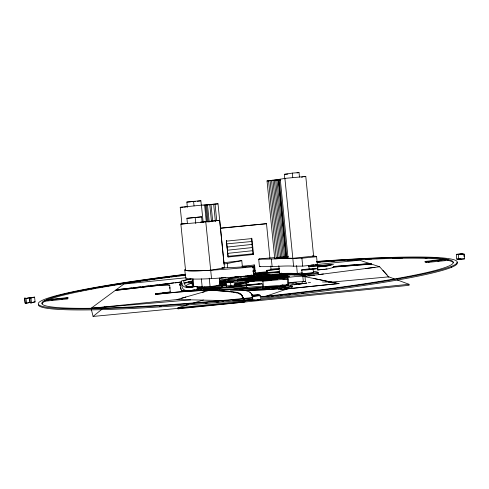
<?xml version="1.0" encoding="UTF-8"?>
<svg xmlns="http://www.w3.org/2000/svg" width="489" height="489" viewBox="0 0 489 489"><rect width="100%" height="100%" fill="white"/><g stroke="black" fill="none" stroke-linecap="round" stroke-linejoin="round"><path stroke-width="0.73" d="M269.201 274.849L268.852 274.8M301.713 283.938L302.544 281.254M258.754 277.208L259.531 275.527L269.146 274.787L269.867 275.643L270.943 275.558M179.879 284.213L181.052 283.363L179.86 284.048L180.111 285.46L179.86 284.048M170.282 291.994L169.689 292.19L170.3 291.957L169.811 287.202L169.909 288.473M313.162 269.237L305.338 270.099A62.751 4.065 -5.3 0 1 302.972 270.05C296.811 270.338 310.815 268.382 312.404 268.968A49.401 3.35 -5.6 0 1 313.088 269.17L313.467 272.593L305.662 273.43A62.745 4.279 -5.2 0 1 303.302 273.363L301.878 273.253L302.306 273.119M266.86 272.593L266.774 270.313L278.681 269.201M226.682 279.28L222.966 282.99M269.806 275.57L283.754 274.58M91.437 309.769L93.087 316.432L101.901 309.25M103.075 308.29L104.835 306.854M190.655 299.843L91.07 308.29L123.906 284.042L186.23 277.74M226.511 286.591L225.985 281.346A11.534 0.831 -5.8 0 1 230.154 281.108A11.473 0.825 -5.8 0 1 230.527 282.257L233.663 282.342A59.579 4.205 -5.5 0 0 241.328 282.281L245.985 282.135A11.944 0.899 -5.7 0 1 262.893 281.206L288.223 278.901A11.51 0.856 -5.5 0 1 285.258 277.886A11.51 0.856 -5.5 0 1 302.819 276.218L304.904 275.961L305.442 281.395L304.323 281.56M225.282 279.928L223.381 281.114L219.622 281.695M260.888 273.663L260.191 274.084L260.27 274.91L260.973 274.482M42.103 303.791A206.749 15.361 -5.7 0 1 45.104 301.187L67.158 298.95L68.02 298.479L67.928 297.605L45.984 299.824A206.755 15.165 -5.7 0 1 185.209 274.512M45.104 301.187L45.012 300.307L67.066 298.07L67.928 297.605M259.421 258.901L258.712 259.237L259.451 266.664L260.154 266.285M305.044 275.588L301.676 274.586M303.95 276.151L305.222 275.496L301.878 274.635M288.253 278.956L287.226 279.158L287.776 284.702L263.449 286.725A11.944 0.966 -5.7 0 0 246.529 287.593A61.669 4.688 -5.5 0 1 231.065 287.599L230.942 286.413M233.497 289.213C237.917 288.027 258.925 287.104 239.726 289.256M182.256 283.504L181.761 283.858C181.315 294.213 192.153 289.696 198.155 289.696L197.825 286.432L187.489 286.976L186.217 286.658L185.41 285.772L184.047 282.99L183.644 280.57L191.584 278.883M258.161 277.287L243.589 278.944L236.499 280.509L244.005 280.704L252.575 280.044M265.258 296.462L287.691 288.767M203.546 289.714L204.359 289.476M188.846 304.458L177.91 307.801L178.014 308.828L179.475 308.382M192.495 303.339L203.43 299.995M208.338 290.6L210.606 289.953M231.474 291.939L210.27 290.05L210.227 289.574L212.868 288.822L245.117 290.399L249.69 291.921L252.874 295.497M212.868 288.822L212.917 289.292L215.142 288.651L215.215 289.299M210.912 289.665L212.898 289.103L186.077 290.778L181.437 290.588L183.259 291.034L186.945 290.735M181.523 298.272L185.887 297.025M202.446 292.288L204.426 291.719M206.951 289.072L208.118 288.975A40.202 2.983 -5.8 0 0 210.796 288.748L211.468 288.693A47.323 3.484 -5.8 0 0 215.533 288.321L248.308 285.558L261.584 283.834M91.07 308.29L177.073 299.549L210.722 289.916M212.917 289.292L215.142 288.651L213.626 288.803M190.753 278.834L181.468 280.924C181.138 291.041 192.024 286.297 197.825 286.432M204.622 289.402L205.154 289.25M237.153 280.16L237.905 279.946M219.977 283.828L222.843 283.027M203.552 289.769L205.698 289.17L216.217 288.253M205.423 289.176L208.125 289.042M253.137 276.462L260.069 274.586M251.664 275.998L261.377 273.394A69.854 5 -5.7 0 1 279.488 271.97M184.231 283.345L187.201 282.618M29.896 302.55C31.137 303.797 33.576 301.817 35.092 301.89L34.597 297.129L25.685 298.498L25.544 298.046L24.45 298.156L24.951 302.917L25.404 303.455L29.835 302.489L29.334 297.728L24.902 298.651L24.45 298.156M26.999 303.082L26.186 303.29L26.082 302.923M27.806 302.874L29.737 302.428M29.358 297.752C30.562 298.852 33.075 297.147 34.597 297.129M237.99 280.82L238.589 280.68M220.001 280.949A44.132 3.197 -5.7 0 1 225.649 280.014A47.384 3.441 -5.7 0 1 228.834 279.549L241.872 276.554M219.916 280.099A44.132 3.154 -5.7 0 1 225.563 279.17A47.384 3.399 -5.7 0 1 228.748 278.706L238.235 276.542M184.249 282.99L186.315 282.544M212.758 290.228C193.626 290.582 174.463 292.281 155.423 294.378L155.386 293.773L169.671 292.006M229.317 278.32L236.633 276.78M198.027 288.229A66.315 4.811 -5.7 0 0 212.422 287.911L226.254 285.099L226.162 284.188A44.132 3.154 -5.7 0 1 220.044 284.402M285.087 277.446L287.929 276.621L284.286 276.224L265.631 277.416M327.074 268.84L325.631 269.103M197.935 287.318A66.321 4.749 -5.7 0 0 212.324 286.982L226.162 284.188M224.09 263.938A47.195 2.592 -5.7 0 1 227.281 263.51L241.78 260.643L242.446 267.287M259.848 279.58L258.999 279.726L262.232 280.228L270.625 279.818L287.624 276.86A7.127 0.52 -5.5 0 0 287.874 276.75L287.715 276.481M258.712 259.237L271.371 259.054A44.157 2.414 -5.7 0 1 292.825 258.394L313.596 256.065L305.79 176.443L303.865 176.81M283.651 277.728L284.409 277.581M305.442 281.395L303.345 281.658A11.516 0.923 -5.5 0 0 288.528 282.868M200.539 222.098L219.72 220.35L224.482 267.795L210.643 270.258A66.345 3.637 -5.7 0 1 187.66 270.723L185.557 270.448L180.863 224.09L187.672 223.4M276.175 258.577L288.498 256.652M234.194 284.03A76.791 5.416 -5.5 0 0 236.126 283.962L258.265 280.118L234.194 284.03L234.286 284.946A76.791 5.483 -5.5 0 0 236.218 284.885L248.767 282.697M270.283 280.001L282.654 277.838L282.563 276.945L258.436 277.618L244.616 279.971L268.742 279.353L282.563 276.945M167.085 292.422L169.115 292.306M240.032 280.399L245.729 279.519A19.994 1.455 -5.7 0 1 249.023 279.097L253.699 278.577M236.487 284.561L240.148 283.926M241.615 283.669L243.076 283.412M224.384 280.943L223.381 281.114L223.467 281.97L220.551 282.422M254.861 279.47L258.559 278.84L274.561 278.412M258.467 277.966L249.604 279.482L268.65 278.987L277.52 277.44L258.467 277.966L258.559 278.84M239.946 279.525L243.589 278.944M278.18 278.718L268.333 280.001M301.45 177.214L302.715 177.006M204.585 286.829A61.046 4.377 -5.7 0 0 210.099 286.695L220.172 285.032L219.463 278.003M197.617 287.171L198.687 287.184A66.131 4.737 -5.7 0 0 202.195 287.177L204.323 286.829M278.797 265.765L279.561 273.479L281.688 273.137M219.5 283.461L222.049 283.058M281.817 276.01L290.876 274.598L290.79 273.742L268.369 276.994A21.394 1.504 -5.5 0 0 269.311 277.012L285.735 276.004L289.732 276.481L274.739 279.445L263.302 280.411M267.397 277.367L268.284 277.232L261.694 277.055A8.417 0.599 -5.6 0 0 259.543 277.184L255.924 277.483L256.01 278.345M290.79 273.742L269.653 277.018L266.163 276.835A11.626 0.825 -5.7 0 0 263.901 276.817L253.742 277.581A23.521 1.693 -5.7 0 0 248.112 278.204L244.592 278.663A22.861 1.644 -5.7 0 0 239.873 279.366L234.738 280.68L235.515 280.906L219.714 282.367M259.451 266.664L272.122 266.639A44.151 2.787 -5.7 0 1 293.596 266.205L302.691 266.12L317.367 264.635L316.591 256.719L301.915 258.204L291.548 258.32A44.34 2.427 -5.7 0 0 288.076 258.278L274.745 258.834L267.031 180.942L280.27 179.182A44.377 1.381 -5.7 0 0 282.935 178.748A44.591 1.388 -5.7 0 0 284.898 178.381L305.79 176.443M291.126 287.3L292.501 287.098M287.776 287.789L288.962 287.611M220.013 278.265L225.618 277.514M279.561 273.479L285.943 273.345A48.399 3.46 -5.7 0 1 292.605 273.345L297.355 273.485L301.89 272.868M304.659 276.419L306.56 276.169M306.786 282.935L262.336 288.797L262.33 283.742L219.494 287.819L219.622 289.127M308.296 282.734L310.552 282.434M263.864 288.779L266.126 288.479M267.63 288.284L269.891 287.984M271.395 287.783L277.422 286.988M278.932 286.792L281.193 286.493M282.697 286.291L284.959 285.998M286.462 285.796L288.724 285.497M290.234 285.301L292.489 285.001M293.999 284.8L296.261 284.506M297.764 284.305L306.805 283.113M245.643 278.657L247.813 278.375M304.769 276.407L379.598 266.749L388.828 277.086M318.596 274.622L323.406 273.999M365.754 268.534L374.916 267.349M308.993 275.857L313.767 275.246M223.546 262.746L241.78 260.643M284.011 288.247L285.466 288.07M271.383 180.698L280.362 180.086M234.078 277.287L240.649 276.523M116.119 289.794L181.223 281.994L175.031 282.905M166.7 283.895L173.632 282.905M159.011 284.8L165.985 283.809M153.387 285.466L150.557 285.631M154.793 285.301L157.611 284.965M149.163 285.961L142.782 286.542M143.845 286.921L162.372 284.995L168.265 284.818L169.75 285.276L167.183 284.965L158.32 285.472L115.306 290.393L143.864 287.086M162.226 292.984L165.16 292.832M133.546 287.783L136.394 287.453M137.819 287.287L140.661 286.951M120.649 289.274L132.116 287.948M248.938 278.235L255.839 277.495M157.342 293.547L161.266 293.284M197.36 201.199L200.881 200.802L201.334 205.325M206.254 205.154L218.008 203.809L224.035 263.95M116.737 289.72L119.194 289.274M210.252 289.855L177.953 291.957L155.423 294.378M284.042 288.247L285.307 288.1M257.397 299.91L259.347 299.531M180.863 224.09L182.929 223.938A66.418 0.416 -5.7 0 0 205.777 221.865L219.72 220.35M187.385 207.348L186.853 202.073L193.583 201.346A58.405 0.972 -5.7 0 0 200.881 200.802M328.577 282.385L388.798 276.853M281.768 288.486L263.962 289.818L244.09 290.442M259.995 296.371L259.836 295.026L253.956 295.601L258.137 295.38A3.863 0.348 -5.6 0 1 259.103 295.325L260.301 295.411L258.663 295.796A4.083 0.367 -5.6 0 1 257.77 295.912L254.738 296.2A3.576 0.318 -5.6 0 1 254.274 296.23L252.538 296.206A3.857 0.348 -5.6 0 1 252.422 296.151L252.819 300.16A3.857 0.361 -5.6 0 0 252.935 300.215A3.405 0.318 -5.6 0 0 253.571 300.277L254.463 300.258A3.576 0.336 -5.6 0 0 255.136 300.222L258.174 299.934A4.083 0.385 -5.6 0 0 259.06 299.818L260.417 299.323M252.422 296.151L258.974 295.539L252.63 295.759L253.834 295.435L259.836 295.026M252.819 300.16L256.633 299.989M243.999 299.69L244.433 300.509L252.422 299.696M245.814 300.888L232.746 300.766M181.92 224.048L180.227 207.324L201.431 205.166A44.31 0.507 -5.7 0 0 203.033 205.068M259.347 283.706L247.831 284.873L240.105 285.136M282.129 288.455L265.35 289.745L243.388 290.448M278.394 289.677L338.938 283.522L280.68 289.635M252.483 297.465L251.884 295.185L258.351 294.525M177.91 307.801L254.469 300.008M257.471 299.702L258.987 299.543M260.503 299.39L409.012 284.274L409.11 285.301L178.014 308.828M187.44 223.595L186.902 218.308L195.068 217.495M202.14 222.122L201.609 216.847L195.166 217.501L195.777 223.559M220.184 228.106L266.505 223.705L269.946 258.467M220.478 228.314L266.505 223.705M226.517 241.126L251.945 238.577L253.522 254.451L228.112 257.012L226.383 240.686L228.112 257.012M251.939 241.493L226.743 243.864M252.147 244.402L227.049 247.086M252.458 247.538L227.367 250.221M252.77 250.674L227.678 253.363M227.947 256.303L252.941 253.785L253.522 254.451M241.872 266.273L254.573 264.989L255.362 272.923L267.446 271.701M246.101 266.658L244.873 266.78L245.075 267.177L242.318 267.22M253.864 270.894L255.386 270.741M270.588 269.207L279.708 268.284M310.863 265.13L313.907 264.824M315.423 264.671L359.507 260.209L379.598 266.749M267.043 272.41L254.268 273.828M256.401 273.62L259.934 273.1M254.5 274.115L255.875 273.981M456.316 254.353L464.104 254.103L464.55 258.852L458.755 259.439L456.763 259.066L456.316 254.353L461.879 253.791M458.199 254.39L462.686 253.999L458.425 254.427M464.104 254.103L458.303 254.69L458.755 259.439M453.23 262.575A206.749 15.361 -5.7 0 0 447.985 260.368L426.298 262.562L425.173 262.293L425.088 261.426L446.634 259.243A206.755 15.165 -5.7 0 0 316.316 261.676M260.191 274.084L272.874 274.225A44.132 3.154 -5.7 0 1 294.354 274.017L303.473 274.036L318.143 272.55L318.229 273.43L303.559 274.916L294.451 274.885A44.132 3.197 -5.7 0 0 291.175 274.61M425.088 261.426L426.212 261.694L447.9 259.494L447.985 260.368M456.763 259.066L458.15 258.925M34.273 301.97L31.076 302.795L30.862 302.465M34.548 301.945L35.092 301.89M46.834 300.625L48.344 300.472M51.369 300.167L52.885 300.008M61.211 299.164L62.72 299.011M428.144 261.994L429.629 261.841M437.802 261.016L439.287 260.863M460.772 258.901L458.028 259.005M461.005 258.944L458.871 259.164L464.55 258.852M249.806 300.478L251.138 300.344M201.609 216.847L186.902 218.308M185.832 277.44A71.321 4.505 -5.7 0 0 186.003 278.278L186.425 278.449A66.308 4.193 -5.7 0 0 211.548 278.614L231.566 277.294A66.229 4.187 -5.7 0 0 248.308 275.833L253.895 275.276L253.051 266.798L247.477 267.349A65.917 3.612 -5.7 0 1 225.502 269.256L210.704 270.252A66.321 3.637 -5.7 0 1 187.428 270.692M332.838 267.324L333.724 267.379L327.404 269.023L317.862 269.971L317.355 266.933L326.022 266.077L331.371 264.677L308.596 266.627M317.355 266.933L327.123 266.102L333.443 264.506L308.95 266.462M317.642 269.849L319.537 269.665M254.439 278.504L255.924 278.357M233.54 286.56L235.533 286.383M261.37 273.125L265.619 272.544M259.989 273.571L261.364 273.437M219.427 287.874L214.133 287.984M215.013 288.669L204.28 289.702M265.484 273.033L266.884 272.899M256.132 277.342L245.472 275.949M93.087 316.432L244.586 302.049L244.433 300.509M266.652 270.46L278.95 269.311M248.333 284.83L246.762 284.91M303.95 281.603L303.345 281.658L302.807 276.218L304.904 275.961L304.115 275.668A64.792 4.811 -5.7 0 0 287.868 274.922L283.797 275.558A6.632 0.471 -5.5 0 1 275.955 276.065A6.632 0.471 -5.5 0 1 278.265 275.252L257.819 276.695A6.736 0.471 -5.7 0 1 251.976 277.507A6.736 0.471 -5.7 0 1 246.175 277.844L245.509 277.789A26.473 1.889 -5.7 0 0 225.979 281.346M219.787 282.184L234.824 280.79A9.633 0.691 -5.7 0 0 235.435 280.9C244.335 281.646 253.247 279.152 262.037 280.441M245.747 279.781L236.664 280.918M219.873 283.058L221.376 282.917M222.88 282.783L227.391 282.367M228.901 282.226L230.405 282.086M219.805 283.247L232.593 282.061M244.653 280.949L246.059 280.82L245.967 279.94L237.073 280.686M203.082 205.062L218.008 203.809M204.041 205.368L205.521 205.233M312.948 268.987L316.145 268.693M312.63 269.152L317.838 268.681M324.238 269.256L320.808 269.555M256.78 277.281L258.033 277.171L250.655 275.814L248.394 276.077L248.473 276.908L252.024 277.587M251.957 280.099L258.436 279.714L265.234 280.166M312.44 268.919L314.586 268.73M267.984 274.873L268.589 274.824M252.99 280.001L253.589 279.952M333.529 266.474L370.228 263.54L371.493 264.109L333.223 267.153M333.547 266.639L336.45 266.395M333.211 266.988L371.475 263.944M284.781 178.87L284.329 174.316A58.478 2.139 -5.7 0 0 292.324 173.112L299.017 172.568L299.464 177.122M337.899 266.279L342.263 265.918M343.718 265.802L348.076 265.448M260.545 287.563L247.587 288.492M349.537 265.331L354.629 264.922M216.871 288.021L217.544 287.966L210.233 288.29M250.704 288.351L270.38 286.78M360.46 264.463L356.071 264.641M362.649 264.292L366.903 263.962M206.633 289.097L205.698 289.17L206.003 289.097M368.908 263.809L370.228 263.54M257.581 299.58L258.504 299.512M288.791 283.18L293.877 282.954M284.329 174.316L287.825 174.078M182.874 207.159L180.227 207.324M246.976 280.552L244.005 280.704M265.46 287.165L281.64 286.236M280.655 274.781L281.676 274.714M291.982 282.99L296.255 283.045M189.897 290.729L194.579 290.417M248.308 285.558L217.678 288.039L212.642 287.966M222.611 286.047L222.293 286.071L241.456 285.075M272.281 277.116L283.797 276.248L287.398 276.389M205.197 289.745L210.459 289.433M282.703 277.202L287.483 277.275M192.544 290.05L194.824 289.916M260.399 277.996L262.404 277.899M265.24 288.767L266.536 288.693M267.031 180.942L269.934 180.777M221.994 267.923L230.466 267.569A75.41 4.077 -5.6 0 0 248.553 266.529L252.685 266.242L253.051 266.798M280.521 286.316L270.784 286.756M283.412 286.181L284.861 286.12M241.358 288.761L241.976 288.736M246.951 288.516L250.374 288.369M221.823 286.096L221.444 286.108L221.975 286.089M282.972 286.181L285.637 286.071M261.694 277.055L265.985 277.159M254.072 289.25L256.059 289.176M197.966 288.663L215.484 288.131M285.111 287.33L286.609 287.287M284.464 277.99L284.91 277.978M197.788 288.687L202.458 288.528M245.46 280.833L248.473 280.759M261.291 280.441L268.828 280.258L268.742 279.353M207.587 289.054L208.228 289.042M250.985 275.093L251.939 275.075M253.381 275.056L253.858 275.044M218.669 285.05L220.172 285.032M242.99 280.723L238.149 280.729M210.82 288.999L251.358 288.858L292.459 286.646C271.908 289.72 251.065 289.983 230.331 290.063M269.133 277.226L266.86 277.202M314.421 275.16L307.703 275.118L305.142 274.525M260.27 274.91L272.954 275.069A44.132 3.197 -5.7 0 1 283.327 274.604M322.502 281.957L331.42 282.104L338.938 283.522M177.073 299.549L222.25 300.533M295.552 283.021L296.811 283.223M247.171 275.631L250.771 275.784L258.852 273.626A69.854 5 -5.7 0 0 254.317 274.054M239.714 276.517L248.473 276.908M285.111 286.016L280.735 285.344M312.673 256.004L313.596 256.065M210.227 289.574L226.982 290.949L237.024 292.416L239.469 293.174L241.419 294.402L243.449 298.467M210.27 290.044L224.714 291.206M256.664 275.301L259.531 275.527L256.694 275.289M224.647 291.199L229.292 291.676M231.413 291.933L237.073 292.899M233.467 292.22C237.538 292.556 242.556 293.901 243.333 298.565L241.468 294.898L238.424 293.266M258.51 277.257L260.179 277.569M255.924 277.483L257.489 277.776M338.956 283.712L313.981 278.534M331.414 282.086L304.641 276.627M259.494 279.775L261.627 279.537L261.719 280.435M288.767 284.433L288.767 284.433A11.516 0.923 -5.5 0 1 286.462 284.506M236.737 280.649L237.593 281.01M282.098 284.959L285.503 285.845M282.74 285.124L285.105 285.741M296.585 283.149L297.819 283.534M298.223 283.657L298.614 283.779M298.877 283.858L299.072 283.92M297.593 283.461L299.989 284.207M299.531 284.06L299.873 284.17M387.985 276.554L394.293 278.871M397.099 279.897L409.012 284.274M186.835 287.159L187.269 287.361M226.291 284.237L223.552 282.825L225.747 283.956M313.492 272.562L313.418 272.495A49.395 3.527 -5.6 0 0 313.217 272.416M249.738 292.41L250.319 292.838M240.044 276.633L241.994 278.486M227.562 279.25L228.442 280.191M382.942 270.417L387.001 274.879M251.303 293.785L252.147 294.843M255.362 272.923L254.751 271.951L254.042 264.861M241.817 295.295L243.333 298.559M253.522 274.635L253.895 275.276M244.054 300.197L244.482 301.022L243.669 299.372M251.884 295.185L252.624 296.97M181.089 289.415L180.637 287.721L181.456 290.772M180.655 287.899L180.093 285.289M235.539 288.29L235.631 288.669M250.325 277.061L250.496 278.235M250.38 277.459L250.441 277.85M67.066 298.07L67.158 298.95M30.948 298.039L31.455 302.838M29.805 298.156L30.306 302.954M26.027 298.541L26.528 303.339M24.902 298.651L25.404 303.455M205.777 221.865L211.548 278.614M212.33 286.982L212.422 287.911M209.243 278.18L210.099 286.695M201.431 205.166L203.173 222.507M193.583 201.346L194.035 205.887M201.352 278.846L202.195 287.184M201.878 289.763L197.232 290.056M196.933 286.682L197.263 289.959M193.008 278.736L193.852 287.049M192.385 278.999L193.143 286.481A61.046 4.377 -5.7 0 0 193.76 286.548M192.428 282.416L192.281 280.967L191.908 281.927L192.281 285.607M184.799 269.959L185.6 277.886M156.364 293.657L155.386 293.773M272.972 180.196L280.71 258.504M271.548 180.38L279.28 258.571M270.081 180.563L277.807 258.65M268.571 180.753L276.291 258.736M271.371 259.054L272.122 266.639M272.874 274.225L272.954 275.069M270.698 266.028L271.071 269.806M269.5 287.031L269.653 288.534M266.841 271.022L266.982 272.44M262.899 281.206L263.449 286.725M261.377 273.394L261.456 274.213M251.389 238.174L252.941 253.785M253.106 270.478L253.247 271.866M246.046 282.74L246.529 287.593M236.126 283.962L236.218 284.885M230.527 282.257L230.887 285.82M227.281 263.51L227.66 267.3M228.748 278.706L228.834 279.549M225.563 279.17L225.649 280.014M215.068 204.072L216.731 220.655M213.662 204.194L215.404 221.56M219.353 278.21L219.494 279.616M211.01 204.433L212.684 221.089M209.769 204.536L211.444 221.224M216.7 288.204L216.78 289.011M207.483 204.726L209.219 222.012M206.444 204.812L208.186 222.128M205.484 204.885L207.195 221.902M204.604 204.952L206.272 221.584M317.575 267.049L317.862 269.971M308.816 265.399L309.164 268.974M301.915 258.204L302.691 266.12M303.473 274.036L303.559 274.916M292.324 173.112L292.77 177.648M301.792 269.989L302.116 273.296M296.572 265.558L297.355 273.485M293.596 266.205L284.904 178.381M294.366 274.017L294.451 274.885M280.27 179.182L288.076 258.278M279.225 179.335L287.019 258.29M278.638 180.294L286.193 256.792M288.29 279.592L288.699 283.742M278.1 179.5L285.882 258.314M276.908 179.671L284.684 258.345M275.655 179.842L283.418 258.388M274.341 180.019L282.092 258.443M463.865 254.066L464.122 256.774M451.451 266.389L451.543 267.355M426.212 261.694L426.298 262.562M169.83 287.373L169.738 285.111M456.958 262.263A210.521 15.654 -5.7 0 1 260.374 298.333M252.85 299.103A210.521 15.654 -5.7 0 1 38.368 304.965M80.618 290.961A210.521 15.654 -5.7 0 1 82.066 290.674M85.777 289.953A210.521 15.654 -5.7 0 1 87.293 289.665M90.923 288.993A210.521 15.654 -5.7 0 1 92.342 288.73M93.778 288.473A210.521 15.654 -5.7 0 1 95.227 288.21M98.9 287.563A210.521 15.654 -5.7 0 1 100.386 287.3M101.84 287.049A210.521 15.654 -5.7 0 1 103.307 286.798M104.787 286.548A210.521 15.654 -5.7 0 1 106.278 286.297M107.782 286.047A210.521 15.654 -5.7 0 1 109.291 285.796M110.814 285.545A210.521 15.654 -5.7 0 1 112.342 285.295M113.821 285.056A210.521 15.654 -5.7 0 1 115.239 284.824M116.669 284.598A210.521 15.654 -5.7 0 1 118.112 284.372M119.56 284.14A210.521 15.654 -5.7 0 1 121.015 283.913M122.476 283.687A210.521 15.654 -5.7 0 1 124.689 283.345M129.078 282.679A210.521 15.654 -5.7 0 1 134.206 281.908M135.691 281.695A210.521 15.654 -5.7 0 1 137.922 281.371M139.414 281.151A210.521 15.654 -5.7 0 1 140.911 280.937M142.391 280.723A210.521 15.654 -5.7 0 1 147.531 279.995M149.011 279.794A210.521 15.654 -5.7 0 1 151.242 279.482M152.733 279.274A210.521 15.654 -5.7 0 1 154.982 278.968M157.238 278.663A210.521 15.654 -5.7 0 1 162.348 277.978M163.821 277.783A210.521 15.654 -5.7 0 1 166.034 277.495M167.513 277.3A210.521 15.654 -5.7 0 1 169.744 277.012M171.229 276.817A210.521 15.654 -5.7 0 1 173.467 276.536M174.903 276.352A210.521 15.654 -5.7 0 1 177.067 276.077M178.516 275.894A210.521 15.654 -5.7 0 1 181.419 275.533M182.874 275.35A210.521 15.654 -5.7 0 1 185.062 275.081M316.896 262.183A210.521 15.654 -5.7 0 1 320.509 261.921M324.299 261.652A210.521 15.654 -5.7 0 1 328.822 261.346M331.065 261.193A210.521 15.654 -5.7 0 1 334.794 260.949M339.378 260.655A210.521 15.654 -5.7 0 1 343.932 260.374M347.685 260.154A210.521 15.654 -5.7 0 1 352.239 259.891M356.035 259.683A210.521 15.654 -5.7 0 1 361.285 259.414M365.778 259.188A210.521 15.654 -5.7 0 1 371.75 258.913M377.6 258.669A210.521 15.654 -5.7 0 1 384.519 258.412M392.808 258.161A210.521 15.654 -5.7 0 1 402.722 257.941M425.051 257.935A210.521 15.654 -5.7 0 1 427.117 257.978M316.823 261.45A210.521 15.452 -5.7 0 1 455.21 264.537A210.521 15.452 -5.7 0 1 260.264 297.22M252.74 297.984A210.521 15.452 -5.7 0 1 40.972 305.949A210.521 15.452 -5.7 0 1 185.716 274.268M252.318 266.976A210.521 15.452 -5.7 0 1 254.518 266.762M303.259 293.125A206.749 15.361 -5.7 0 1 301.768 293.302M290.466 294.629A206.749 15.361 -5.7 0 1 288.944 294.8M282.08 295.576A206.749 15.361 -5.7 0 1 280.6 295.741M273.143 296.56A206.749 15.361 -5.7 0 1 271.652 296.725M244.647 299.5A206.749 15.361 -5.7 0 1 243.131 299.647M223.497 301.487A206.749 15.361 -5.7 0 1 222 301.621M218.247 301.957A206.749 15.361 -5.7 0 1 216.755 302.086M207.091 302.917A206.749 15.361 -5.7 0 1 205.569 303.046M188.302 304.427A206.749 15.361 -5.7 0 1 186.829 304.537M161.162 306.334A206.749 15.361 -5.7 0 1 159.616 306.438M47.329 300.142A206.749 15.361 -5.7 0 1 185.288 275.24M253.204 267.789A206.749 15.361 -5.7 0 1 254.671 267.648M317.129 262.355A206.749 15.361 -5.7 0 1 445.369 259.879M447.9 259.494A206.755 15.165 -5.7 0 1 260.282 296.805M252.868 297.563A206.755 15.165 -5.7 0 1 45.012 300.307M252.397 267.141A206.755 15.165 -5.7 0 1 254.598 266.927M186.45 206.89A66.431 0.764 -5.7 0 1 183.858 207.091M224.482 267.795A44.157 2.414 -5.7 0 1 221.829 267.941M259.439 258.895A66.345 3.637 -5.7 0 1 274.989 257.581M276.291 257.483A66.345 3.637 -5.7 0 1 284.58 256.896M285.197 256.853A66.345 3.637 -5.7 0 1 287.654 256.694M312.874 256.004A66.345 3.637 -5.7 0 1 316.627 256.719M316.976 264.317A66.308 4.193 -5.7 0 1 317.422 264.628M186.877 270.637A66.321 3.637 -5.7 0 1 185.612 270.435L185.184 270.295A71.333 3.912 -5.7 0 1 185.38 269.353M253.681 273.785A75.19 5.385 -5.7 0 1 279.14 271.633M254.17 271.395A6.223 0.397 -5.7 0 1 253.021 271.878M253.229 270.594A6.223 0.391 -5.7 0 1 252.947 271.102M191.932 282.012A7.549 0.513 -5.9 0 1 187.715 281.945A7.549 0.513 -5.9 0 1 193.027 280.943M192.018 282.85A7.549 0.52 -5.9 0 1 188.137 282.624M221.761 277.77A69.854 5 -5.7 0 1 223.204 277.581M312.819 269.237A7.537 0.507 -5.4 0 1 312.783 269.476M310.393 269.194A7.537 0.507 -5.4 0 1 312.477 269.194M192.697 287.184A66.321 4.749 -5.7 0 1 187.171 286.468L186.743 286.273A71.315 5.104 -5.6 0 1 188.027 284.482A66.321 4.749 -5.7 0 1 191.712 283.32M260.906 273.657A66.321 4.749 -5.7 0 1 279.054 272.239M313.345 271.407A66.321 4.749 -5.7 0 1 318.18 272.544M317.813 273.064A66.315 4.811 -5.7 0 1 318.266 273.424M226.254 285.099A44.132 3.197 -5.7 0 1 224.952 285.154M284.849 274.573A44.132 3.197 -5.7 0 1 286.291 274.555M186.437 286.707A71.308 5.171 -5.6 0 1 186.468 286.456M209.249 289.763A40.165 6.388 1.1 0 1 209.83 289.751M211.578 289.732A40.165 6.388 1.1 0 1 213.925 289.726M213.448 289.011A49.108 7.482 1.2 0 1 215.765 289.023M215.869 289.152A56.119 5.3 0.9 0 1 216.878 289.158M202.116 286.847A61.046 4.377 -5.7 0 1 198.809 286.817M299.017 172.568A66.547 2.433 -5.7 0 1 297.006 172.886M195.245 201.444A66.449 1.106 -5.7 0 1 191.798 201.712M190.722 201.798A66.449 1.106 -5.7 0 1 186.853 202.073M288.816 284.488L287.776 284.702L288.822 284.482"/></g></svg>
